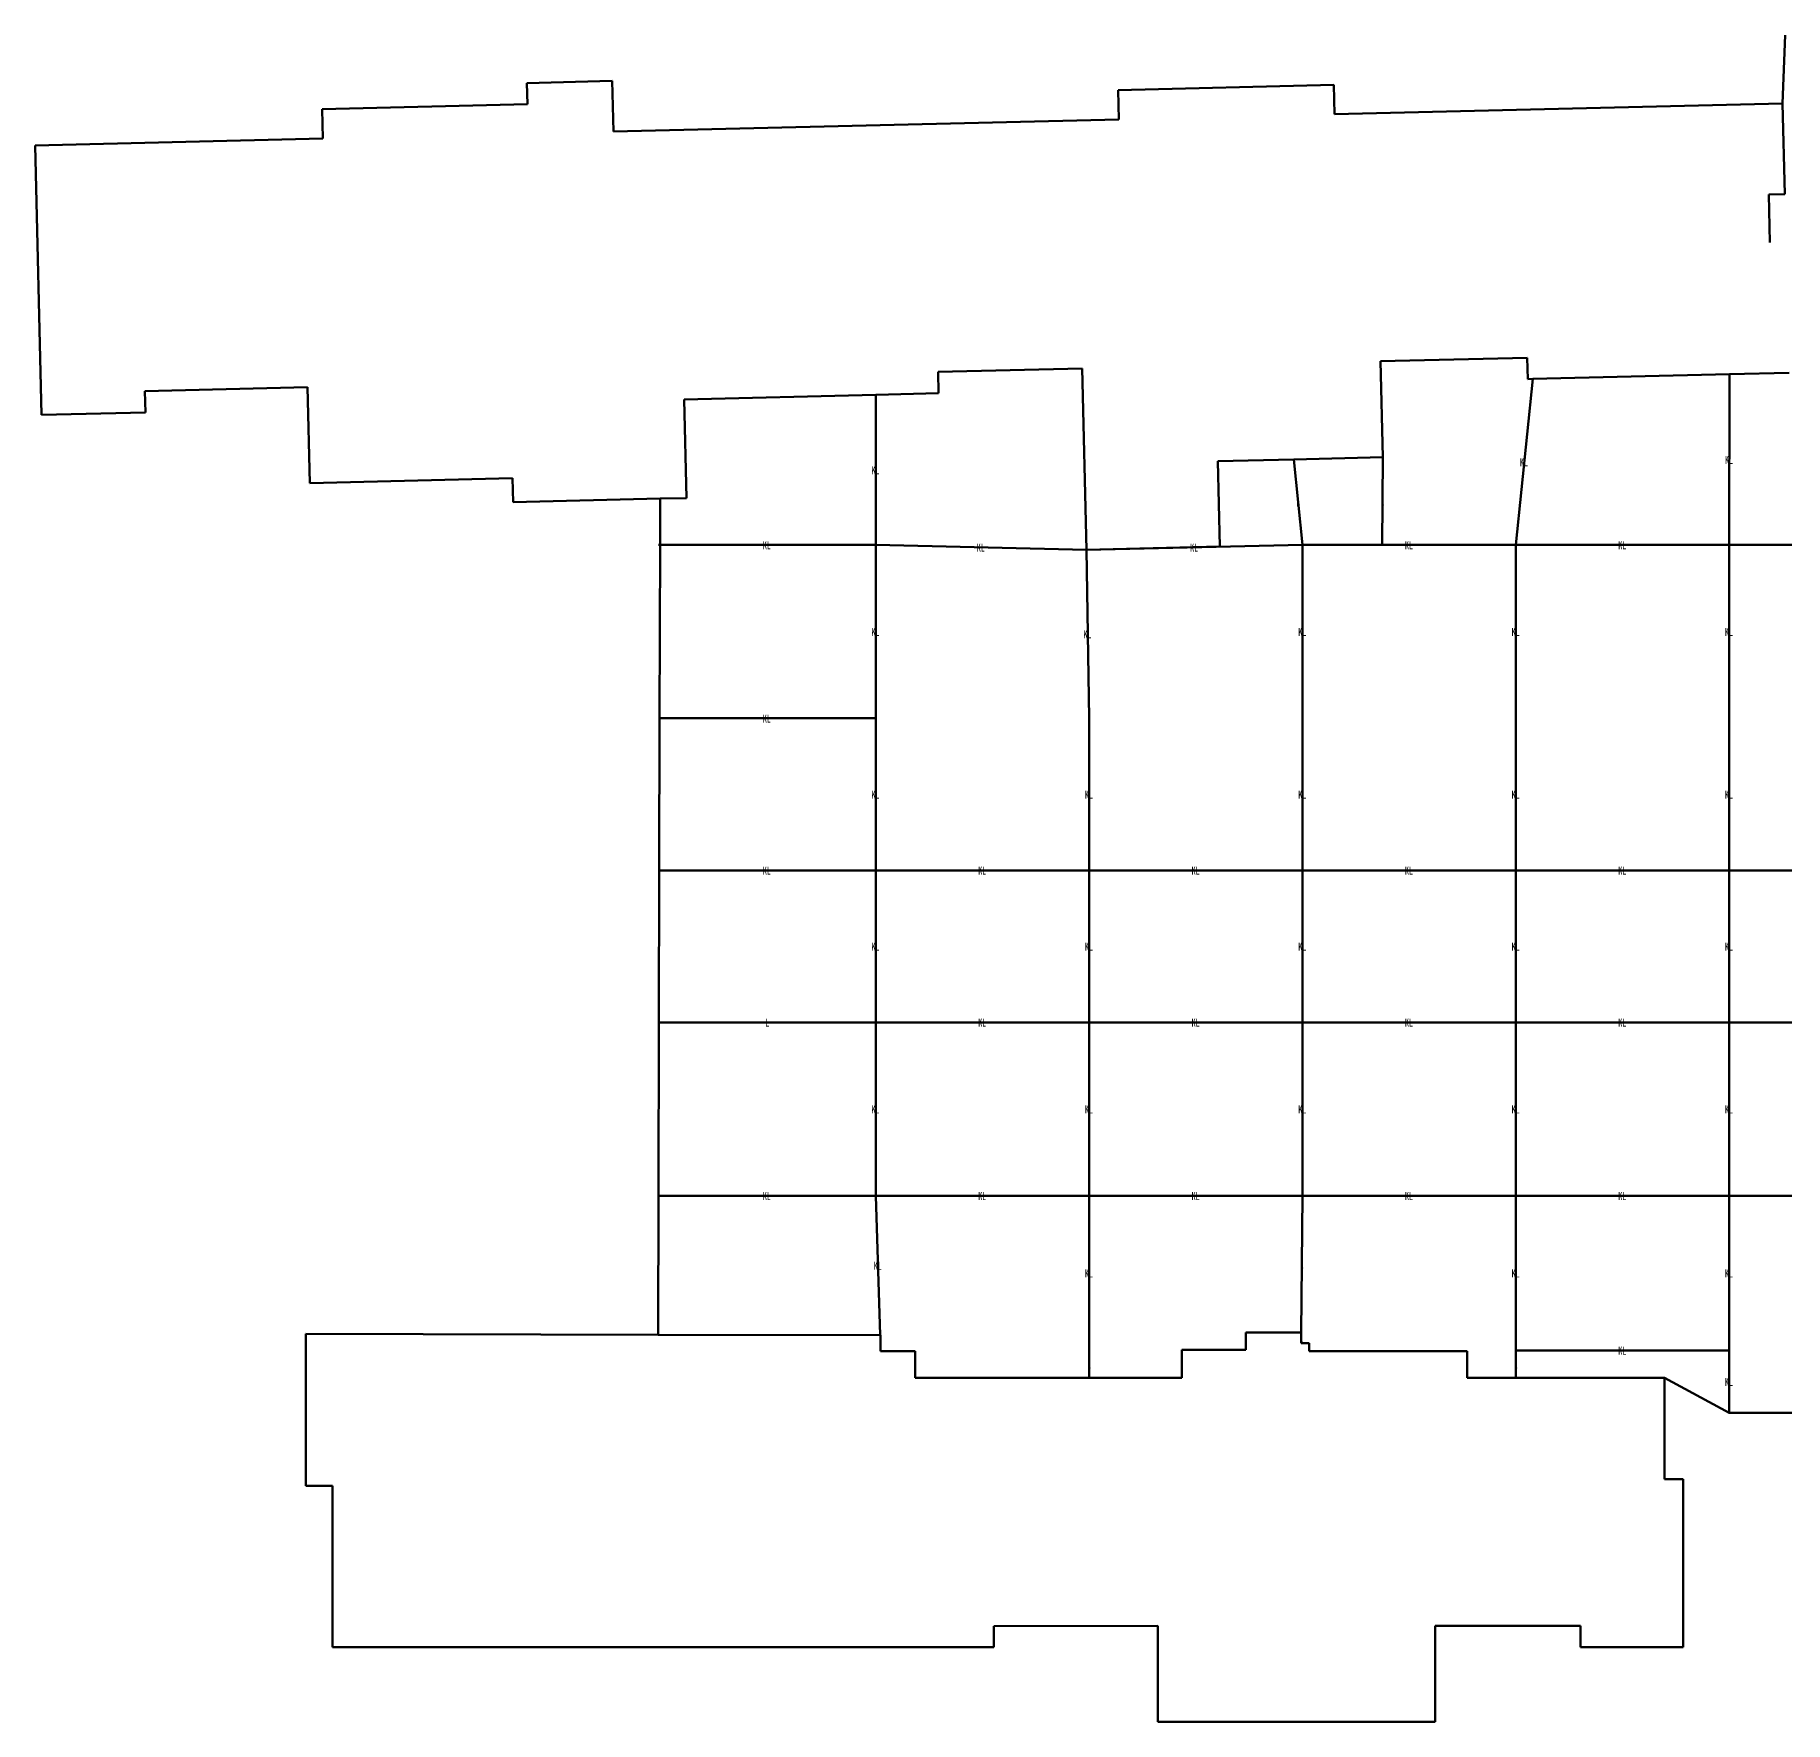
# Model space of a CAD drawing. Header units: millimetres. Extents: x -26150 to 223900, y -11592 to 220655.
# Drawn here: x -23383 to 42239, y -11592 to 51660 of the extents above; entities that cross this region are included whole.
import ezdxf

# ---------------------------------------------------------------- set-up
doc = ezdxf.new("R2010")
doc.units = ezdxf.units.MM
doc.layers.add('A-DETL-WIDE', color=214, linetype='Continuous', lineweight=70)
doc.layers.add('G-ANNO-TEXT', color=231, linetype='Continuous', lineweight=9)
doc.styles.add('仿宋', font='', dxfattribs={"width": 0.7, "height": 300})
doc.styles.get('仿宋').set_extended_font_data('FangSong')

msp = doc.modelspace()

# ---------------------------------------------------------------- linework, layer by layer
at = {"layer": 'A-DETL-WIDE'}
for p, q in [((42146, 49097), (42250, 51660)), ((-4935, 49860), (-1736, 49938)), ((-1736, 49938), (-1690, 48038)), ((-4935, 49860), (-4915, 49061)), ((17228, 49594), (25326, 49789)), ((17228, 49594), (17255, 48495)), ((25326, 49789), (25352, 48690)), ((-12613, 48875), (-4915, 49061)), ((-12613, 48875), (-12587, 47776)), ((25352, 48690), (42146, 49097)), ((42146, 49097), (42228, 45695)), ((-1690, 48038), (17255, 48495)), ((-23383, 47515), (-12587, 47776)), ((-23383, 47515), (-23140, 37418)), ((41628, 45681), (42228, 45695)), ((41628, 45681), (41670, 43880)), ((27076, 39429), (32574, 39561)), ((27076, 39429), (27163, 35830)), ((32574, 39561), (32594, 38761)), ((10481, 39029), (15879, 39159)), ((10481, 39029), (10500, 38229)), ((15879, 39159), (16043, 32361)), ((32594, 38761), (32777, 38765)), ((32777, 38765), (40152, 38943)), ((40152, 38943), (42390, 38997)), ((-19261, 38312), (-13162, 38459)), ((-19261, 38312), (-19241, 37512)), ((-13162, 38459), (-13076, 34860)), ((954, 37999), (8150, 38172)), ((8150, 38172), (10500, 38229)), ((-23140, 37418), (-19241, 37512)), ((954, 37999), (1043, 34300)), ((20965, 35680), (23827, 35749)), ((20965, 35680), (21042, 32481)), ((23827, 35749), (27163, 35830)), ((-13076, 34860), (-5478, 35043)), ((-5478, 35043), (-5456, 34143)), ((-5456, 34143), (57, 34276)), ((54, 32540), (57, 34276)), ((57, 34276), (1043, 34300)), ((39, 26040), (54, 32540)), ((16043, 32361), (21042, 32481)), ((27, 20340), (39, 26040)), ((14, 14640), (27, 20340)), ((0, 8140), (14, 14640)), ((-12, 2929), (0, 8140)), ((-13231, -2743), (-13231, 2960)), ((-13231, 2960), (-12, 2929)), ((-12, 2929), (8316, 2910)), ((8316, 2910), (8317, 2310)), ((22016, 2361), (22016, 3011)), ((22016, 3011), (24101, 3008)), ((8317, 2310), (9617, 2307)), ((9617, 1310), (9617, 2307)), ((19616, 1311), (19616, 2361)), ((19616, 2361), (22016, 2361)), ((24101, 2611), (24400, 2611)), ((24400, 2611), (24401, 2311)), ((24401, 2311), (30316, 2311)), ((30316, 1311), (30316, 2311)), ((9617, 1310), (16150, 1311)), ((16150, 1311), (19616, 1311)), ((30316, 1311), (32150, 1311)), ((32150, 1311), (37715, 1311)), ((37715, -2489), (37715, 1311)), ((37715, 1311), (40150, 0)), ((40150, 0), (48150, 0)), ((37715, -2489), (38415, -2489)), ((38415, -8789), (38415, -2489)), ((-13231, -2743), (-12231, -2740)), ((-12231, -2740), (-12230, -8790)), ((12567, -7993), (18717, -7989)), ((12567, -8790), (12567, -7993)), ((18717, -11592), (18717, -7989)), ((29116, -7989), (34566, -7989)), ((29116, -11589), (29116, -7989)), ((34566, -8792), (34566, -7989)), ((-12230, -8790), (12567, -8790)), ((34566, -8792), (38415, -8789)), ((18717, -11592), (29116, -11589))]:
    msp.add_line(p, q, dxfattribs=at)
at = {"layer": 'A-DETL-WIDE', "color": 92}
for p, q in [((32150, 32540), (32777, 38765)), ((40150, 32540), (40152, 38943)), ((8150, 32540), (8150, 38172)), ((23827, 35749), (24150, 32540)), ((27137, 32540), (27163, 35830)), ((0, 32540), (8150, 32540)), ((8150, 32540), (16043, 32361)), ((8150, 26040), (8150, 32540)), ((16043, 32361), (24150, 32540)), ((16043, 32361), (16150, 26040)), ((24150, 32540), (32150, 32540)), ((24150, 26040), (24150, 32540)), ((32150, 26040), (32150, 32540)), ((32150, 32540), (40150, 32540)), ((40150, 26040), (40150, 32540)), ((40150, 32540), (48150, 32540)), ((0, 26040), (8150, 26040)), ((8150, 20340), (8150, 26040)), ((16150, 20340), (16150, 26040)), ((24150, 20340), (24150, 26040)), ((32150, 20340), (32150, 26040)), ((40150, 20340), (40150, 26040)), ((0, 20340), (8150, 20340)), ((8150, 20340), (16150, 20340)), ((8150, 14640), (8150, 20340)), ((16150, 14640), (16150, 20340)), ((16150, 20340), (24150, 20340)), ((24150, 14640), (24150, 20340)), ((24150, 20340), (32150, 20340)), ((32150, 14640), (32150, 20340)), ((32150, 20340), (40150, 20340)), ((40150, 14640), (40150, 20340)), ((40150, 20340), (48150, 20340)), ((14, 14640), (8150, 14640)), ((8150, 8140), (8150, 14640)), ((8150, 14640), (16150, 14640)), ((16150, 8140), (16150, 14640)), ((16150, 14640), (24150, 14640)), ((24150, 8140), (24150, 14640)), ((24150, 14640), (32150, 14640)), ((32150, 8140), (32150, 14640)), ((32150, 14640), (40150, 14640)), ((40150, 8140), (40150, 14640)), ((40150, 14640), (48150, 14640)), ((0, 8140), (8150, 8140)), ((8150, 8140), (8315, 2910)), ((8150, 8140), (16150, 8140)), ((16150, 2340), (16150, 8140)), ((16150, 8140), (24150, 8140)), ((24101, 3008), (24150, 8140)), ((24150, 8140), (32150, 8140)), ((32150, 2340), (32150, 8140)), ((32150, 8140), (40150, 8140)), ((40150, 2340), (40150, 8140)), ((40150, 8140), (48150, 8140)), ((24101, 2611), (24101, 3008)), ((16150, 1311), (16150, 2340)), ((32150, 1311), (32150, 2340)), ((32150, 2340), (40150, 2340)), ((40150, 0), (40150, 2340))]:
    msp.add_line(p, q, dxfattribs=at)

# ---------------------------------------------------------------- texts
at = {"layer": 'G-ANNO-TEXT', "color": 7, "char_height": 300, "attachment_point": 1, "style": '仿宋'}
for s, insert, width in [('KL', (7985, 35494), 392.83), ('KL', (32299, 35791), 392.83), ('KL', (39987, 35880), 392.83), ('\\f仿宋|b0|i0|c134|p49|;\\W.7;L', (23905, 34283), 196.41), ('\\f仿宋|b0|i0|c134|p49|;\\W.7;L', (27067, 34323), 196.41), ('KL', (3910, 32678), 392.83), ('KL', (11932, 32589), 392.83), ('KL', (19932, 32589), 392.83), ('KL', (27986, 32678), 392.83), ('KL', (35986, 32678), 392.83), ('KL', (7985, 29428), 392.83), ('KL', (15932, 29339), 392.83), ('KL', (23986, 29428), 392.83), ('KL', (31986, 29428), 392.83), ('KL', (39986, 29428), 392.83), ('KL', (3910, 26178), 392.83), ('KL', (7985, 23328), 392.83), ('KL', (15986, 23328), 392.83), ('KL', (23986, 23328), 392.83), ('KL', (31986, 23328), 392.83), ('KL', (39986, 23328), 392.83), ('KL', (3910, 20478), 392.83), ('KL', (11986, 20478), 392.83), ('KL', (19986, 20478), 392.83), ('KL', (27986, 20478), 392.83), ('KL', (35986, 20478), 392.83), ('KL', (7985, 17628), 392.83), ('KL', (15986, 17628), 392.83), ('KL', (23986, 17628), 392.83), ('KL', (31986, 17628), 392.83), ('KL', (39986, 17628), 392.83), ('\\f仿宋|b0|i0|c134|p49|;\\W.7;L', (3999, 14778), 196.41), ('KL', (11986, 14778), 392.83), ('KL', (19986, 14778), 392.83), ('KL', (27986, 14778), 392.83), ('KL', (35986, 14778), 392.83), ('KL', (7985, 11528), 392.83), ('KL', (15986, 11528), 392.83), ('KL', (23986, 11528), 392.83), ('KL', (31986, 11528), 392.83), ('KL', (39986, 11528), 392.83), ('KL', (3910, 8278), 392.83), ('KL', (11986, 8278), 392.83), ('KL', (19986, 8278), 392.83), ('KL', (27986, 8278), 392.83), ('KL', (35986, 8278), 392.83), ('KL', (8068, 5663), 392.83), ('KL', (15986, 5378), 392.83), ('\\f仿宋|b0|i0|c134|p49|;\\W.7;L', (24042, 5712), 196.41), ('KL', (31986, 5378), 392.83), ('KL', (39986, 5378), 392.83), ('\\f仿宋|b0|i0|c134|p49|;\\W.7;L', (24018, 2948), 196.41), ('KL', (35986, 2478), 392.83), ('\\f仿宋|b0|i0|c134|p49|;\\W.7;L', (16067, 1964), 196.41), ('\\f仿宋|b0|i0|c134|p49|;\\W.7;L', (32067, 1964), 196.41), ('KL', (39986, 1308), 392.83)]:
    msp.add_mtext(s, dxfattribs=dict(at, insert=insert, width=width))

doc.saveas('drawing.dxf')
